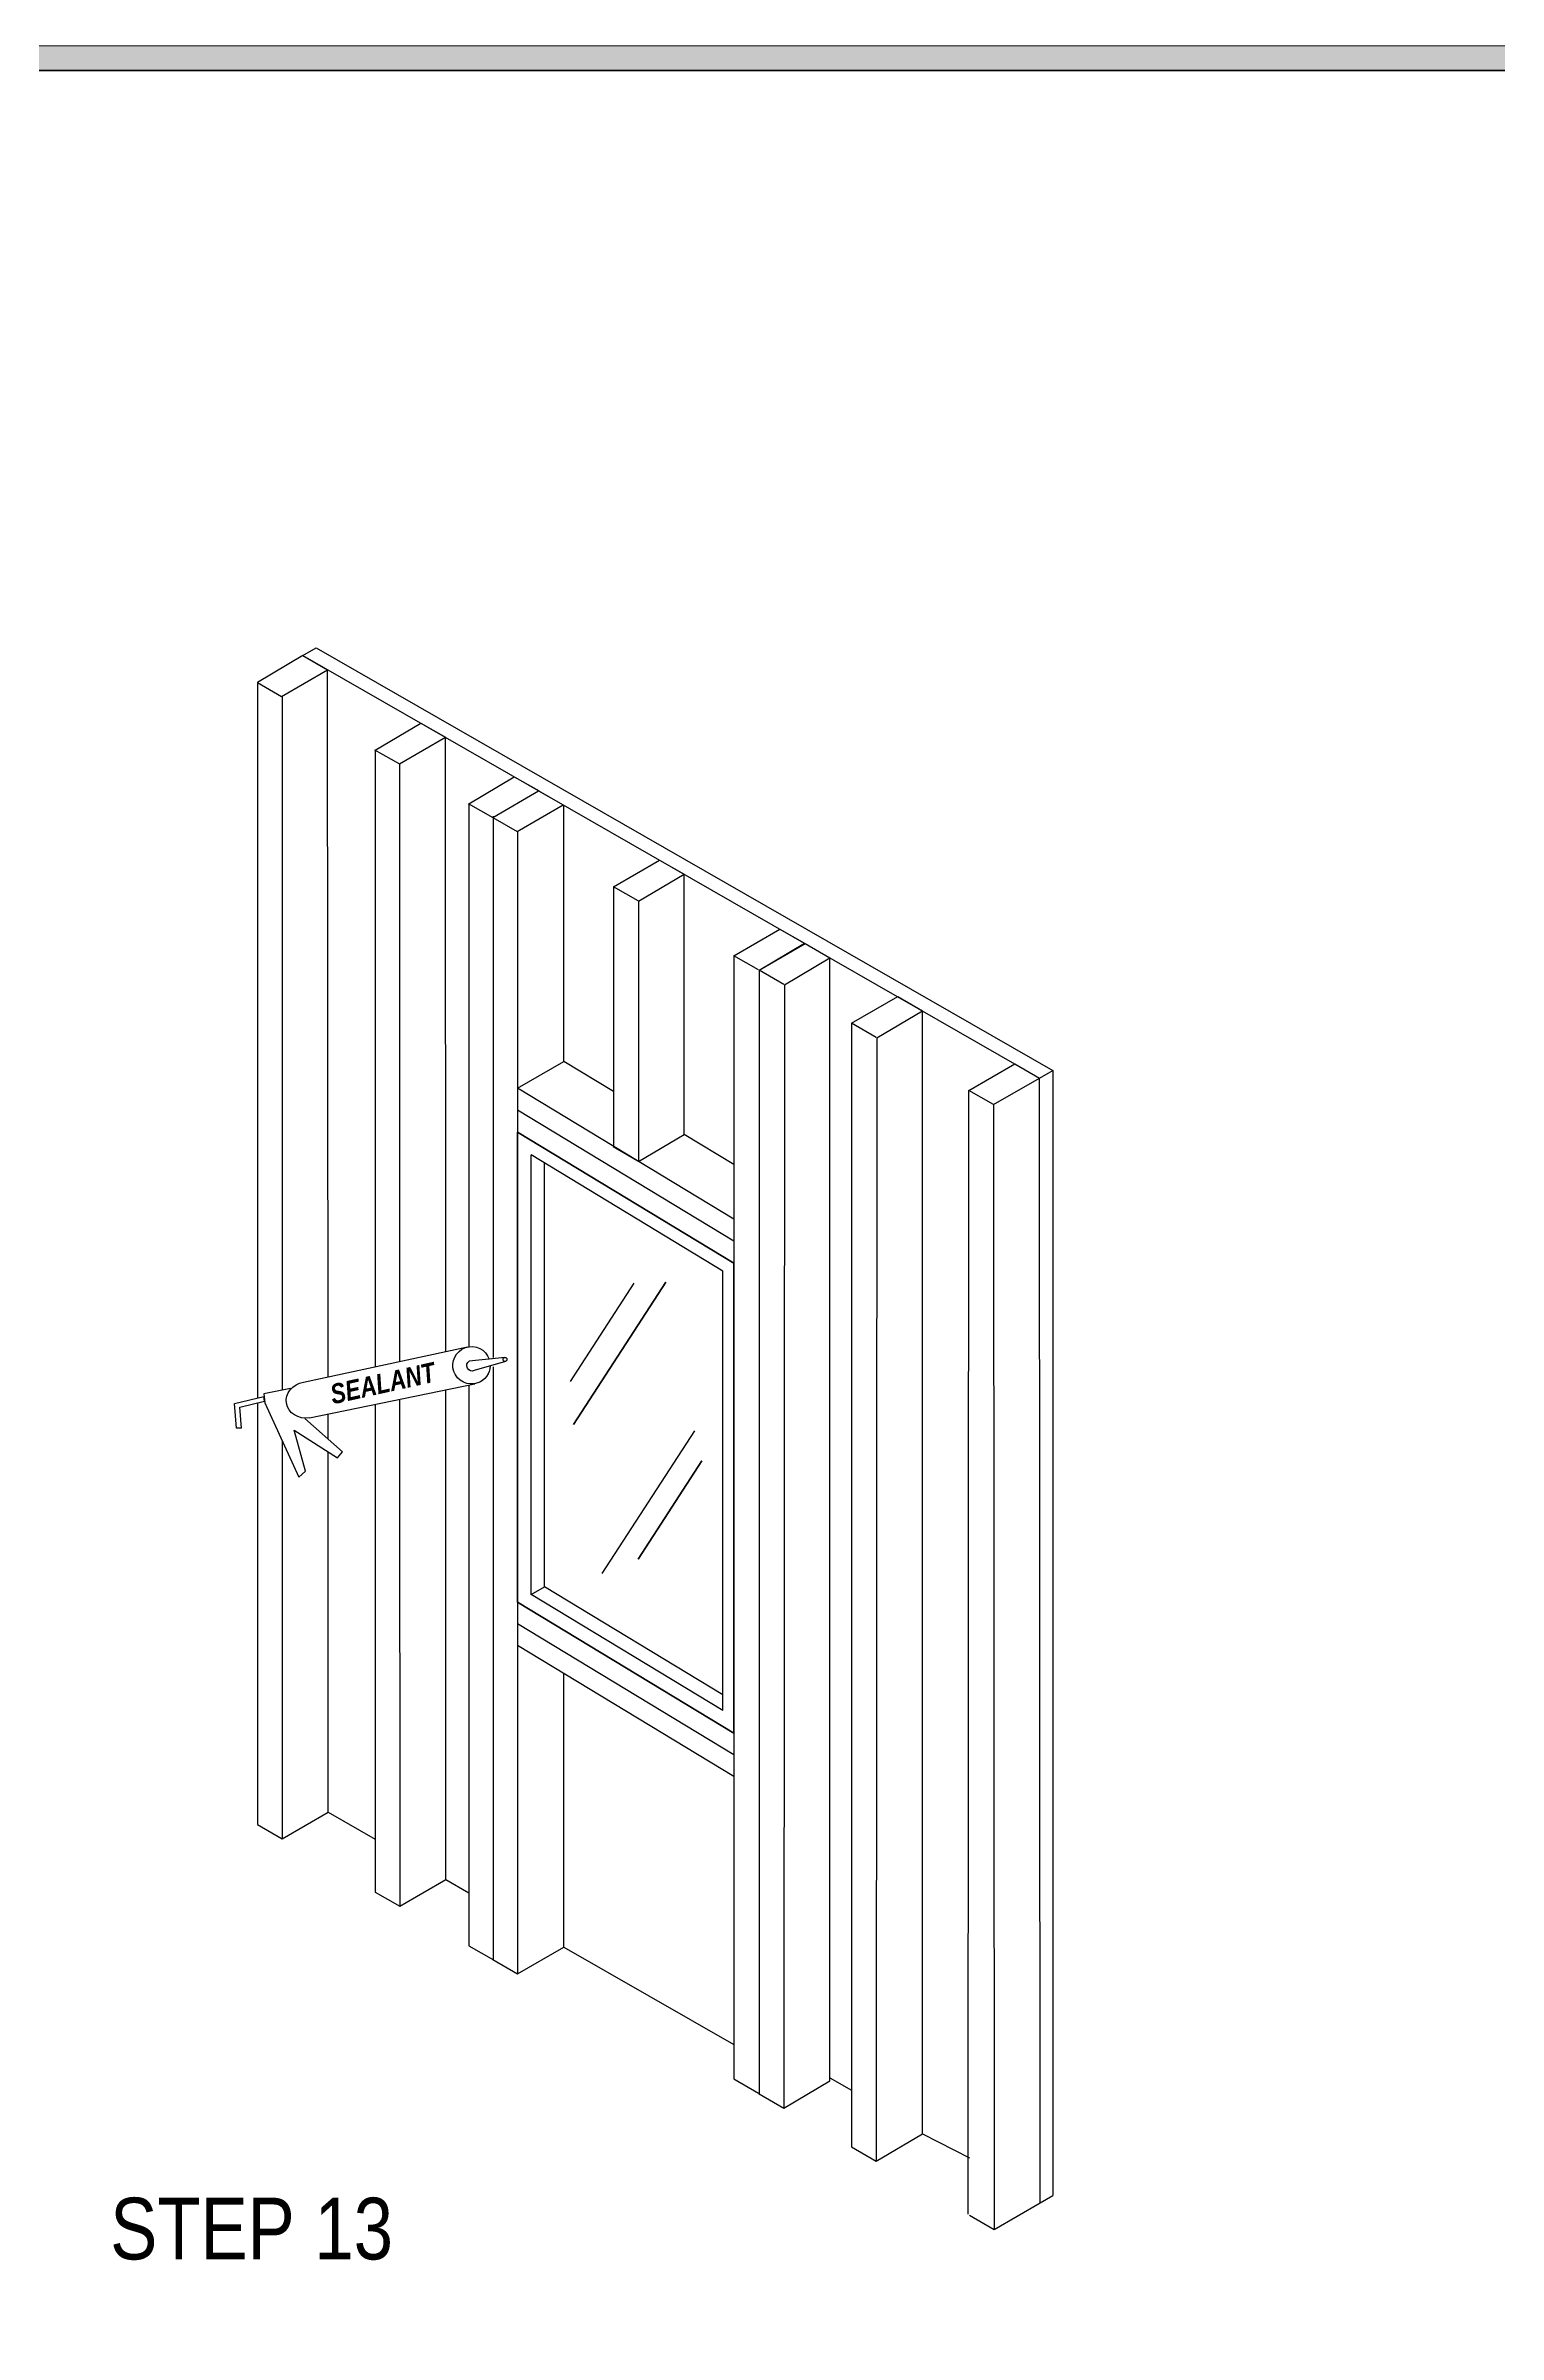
# Model space of a CAD drawing. Extents: x -1140 to 5605, y -816 to 2382.
# Drawn here: x 3532 to 4061, y 889 to 1724 of the extents above; entities that cross this region are included whole.
import ezdxf

# ---------------------------------------------------------------- set-up
doc = ezdxf.new("R2010")
doc.units = 0
doc.header["$MEASUREMENT"] = 0
doc.linetypes.add('AI-Linetype-98', pattern=[27.008151, 18.005434, -9.002717])
for name, color, linetype, lineweight in [('.ATI-TEXT', 7, 'Continuous', 0), ('G-ANNO-TTLB', 7, 'Continuous', 0), ('TYVEK', 7, 'Continuous', 0)]:
    doc.layers.add(name, color=color, linetype=linetype, lineweight=lineweight)

# ---------------------------------------------------------------- blocks, each defined once
blk = doc.blocks.new('Block_286')
at = {"layer": 'TYVEK', "color": 33, "lineweight": 25, "true_color": 0xcc9966}
for points in [[(3686.1, 1242.83)], [(3686.1, 1038.24)]]:
    blk.add_lwpolyline(points, dxfattribs=at)
blk = doc.blocks.new('Block_287')
at = {"layer": 'TYVEK', "color": 33, "lineweight": 25, "true_color": 0xcc9966}
for points in [[(3686.03, 1235.17)], [(3686.03, 1030.58)]]:
    blk.add_lwpolyline(points, dxfattribs=at)

msp = doc.modelspace()

# ---------------------------------------------------------------- hatches: boundary and pattern name
at = {"layer": 'G-ANNO-TTLB', "true_color": 0xff00ff, "transparency": 33554687}
h = msp.add_hatch(color=6, dxfattribs=at)
edge = h.paths.add_edge_path()
edge.add_spline(control_points=[(5285.56, -733.23), (5285.56, -733.23), (2356.04, -733.23), (2356.04, -733.23), (2356.04, -733.23), (2356.04, 1723.77), (2356.04, 1723.77), (2356.04, 1723.77), (5285.56, 1723.77), (5285.56, 1723.77), (5285.56, 1723.77), (5285.56, -733.23), (5285.56, -733.23)], knot_values=[0, 0, 0, 0, 1, 1, 1, 2, 2, 2, 3, 3, 3, 4, 4, 4, 4], degree=3, periodic=0)
edge = h.paths.add_edge_path()
edge.add_spline(control_points=[(2365.04, 1714.77), (2365.04, 1714.77), (2365.04, -724.23), (2365.04, -724.23), (2365.04, -724.23), (5276.56, -724.23), (5276.56, -724.23), (5276.56, -724.23), (5276.56, 1714.77), (5276.56, 1714.77), (5276.56, 1714.77), (2365.04, 1714.77), (2365.04, 1714.77)], knot_values=[0, 0, 0, 0, 1, 1, 1, 2, 2, 2, 3, 3, 3, 4, 4, 4, 4], degree=3, periodic=0)
edge.add_line((2365.04, 1714.77), (2365.04, 1714.77))

# ---------------------------------------------------------------- linework, layer by layer
at = {"layer": 'G-ANNO-TTLB', "color": 6, "lineweight": 30, "true_color": 0xff00ff}
for p, q in [((5276.56, 1714.77), (2365.04, 1714.77)), ((2365.04, 1714.77), (5276.56, 1714.77))]:
    msp.add_line(p, q, dxfattribs=at)
at = {"layer": 'G-ANNO-TTLB', "color": 18, "lineweight": 0, "true_color": 0x000000}
msp.add_lwpolyline([(2365.04, -724.23), (2365.04, 1714.77), (5276.56, 1714.77), (5276.56, -724.23)], close=True, dxfattribs=at)
at = {"layer": 'G-ANNO-TTLB'}
for points in [[(5285.56, -733.23), (5285.56, -733.23), (2356.04, -733.23), (2356.04, -733.23), (2356.04, -733.23), (2356.04, 1723.77), (2356.04, 1723.77), (2356.04, 1723.77), (5285.56, 1723.77), (5285.56, 1723.77), (5285.56, 1723.77), (5285.56, -733.23), (5285.56, -733.23)], [(2365.04, 1714.77), (2365.04, 1714.77), (2365.04, -724.23), (2365.04, -724.23), (2365.04, -724.23), (5276.56, -724.23), (5276.56, -724.23), (5276.56, -724.23), (5276.56, 1714.77), (5276.56, 1714.77), (5276.56, 1714.77), (2365.04, 1714.77), (2365.04, 1714.77)]]:
    msp.add_open_spline(points, degree=3, knots=[0, 0, 0, 0, 1, 1, 1, 2, 2, 2, 3, 3, 3, 4, 4, 4, 4], dxfattribs=at)
at = {"layer": 'TYVEK', "color": 2, "lineweight": 25, "true_color": 0xffff00}
for p, q in [((3625.54, 1501.28), (3630.35, 1504.06)), ((3625.53, 1501.27), (3894.23, 1347.16)), ((3894.23, 1347.16), (3899.04, 1349.95)), ((3634.73, 1079.36), (3651.89, 1069.52)), ((3677.69, 1054.72), (3686.03, 1049.94)), ((3720.65, 1030.09), (3782.7, 994.5)), ((3817.71, 982.43), (3825.65, 977.87)), ((3851.46, 961.96), (3868.61, 953.23)), ((3894.42, 936.77), (3899.04, 939.44))]:
    msp.add_line(p, q, dxfattribs=at)
at = {"layer": 'TYVEK', "color": 18, "lineweight": 25, "true_color": 0x000000}
for p, q in [((3630.34, 1504.05), (3899.04, 1349.95)), ((3899.04, 1349.95), (3899.04, 939.44))]:
    msp.add_line(p, q, dxfattribs=at)
at = {"layer": 'TYVEK', "color": 33, "lineweight": 25, "true_color": 0xcc9966}
for p, q in [((3625.54, 1501.28), (3608.93, 1491.44)), ((3617.74, 1486.4), (3634.55, 1496.12)), ((3625.54, 1501.28), (3634.55, 1496.12)), ((3634.72, 1238.12), (3634.55, 1496.12)), ((3608.93, 1491.44), (3608.93, 1230.44)), ((3608.93, 1491.44), (3608.93, 1230.44)), ((3608.93, 1491.44), (3617.74, 1486.38)), ((3617.93, 1486.28), (3617.93, 1233.3)), ((3651.89, 1466.8), (3668.5, 1476.63)), ((3660.7, 1461.75), (3677.5, 1471.47)), ((3668.5, 1476.63), (3677.5, 1471.47)), ((3677.66, 1247.33), (3677.5, 1471.47)), ((3651.7, 1466.93), (3660.7, 1461.75)), ((3651.89, 1466.8), (3651.89, 1241.8)), ((3660.7, 1461.75), (3660.8, 1243.72)), ((3686.03, 1447.22), (3702.64, 1457.04)), ((3702.64, 1457.04), (3711.65, 1451.88)), ((3685.84, 1447.35), (3694.84, 1442.16)), ((3686.03, 1447.22), (3686.08, 1249.12)), ((3694.84, 1442.16), (3711.46, 1451.99)), ((3703.66, 1437.11), (3720.46, 1446.83)), ((3711.46, 1451.99), (3720.46, 1446.83)), ((3720.65, 1378.85), (3720.65, 1446.72)), ((3694.84, 1442.16), (3703.66, 1437.11)), ((3694.92, 1442.7), (3694.92, 1245.2)), ((3703.85, 1437), (3703.85, 1020.37)), ((3720.65, 1353.2), (3720.65, 1427.36)), ((3747.98, 1411.69), (3764.57, 1421.53)), ((3764.57, 1326.58), (3764.57, 1421.53)), ((3738.77, 1416.97), (3738.77, 1322.01)), ((3747.98, 1411.69), (3747.93, 1316.75)), ((3791.91, 1386.49), (3808.5, 1396.33)), ((3782.7, 1391.77), (3782.7, 982.07)), ((3791.98, 1386.45), (3791.98, 976.18)), ((3801.12, 1381.21), (3817.71, 1391.05)), ((3817.71, 981.32), (3817.71, 1391.05)), ((3801.12, 1381.21), (3800.91, 971.3)), ((3834.86, 1361.85), (3851.46, 1371.7)), ((3851.46, 961.96), (3851.46, 1371.7)), ((3825.65, 1367.14), (3825.65, 957.17)), ((3834.86, 1361.97), (3834.66, 951.95)), ((3703.85, 1343.47), (3720.65, 1353.2)), ((3738.77, 1342.21), (3720.65, 1353.2)), ((3877.43, 1337.44), (3894.23, 1347.16)), ((3894.42, 936.77), (3894.23, 1347.16)), ((3782.7, 1295.69), (3703.85, 1343.47)), ((3868.3, 1342.65), (3868.09, 932.64)), ((3877.43, 1337.44), (3877.61, 927.04)), ((3782.7, 1287.65), (3703.85, 1335.43)), ((3782.7, 1279.6), (3703.85, 1327.39)), ((3747.72, 1316.87), (3738.72, 1322.04)), ((3747.93, 1316.75), (3764.53, 1326.6)), ((3782.7, 1315.59), (3764.53, 1326.6)), ((3694.92, 1241.8), (3694.92, 1025.53)), ((3608.93, 1228.67), (3608.93, 1074.8)), ((3608.93, 1228.67), (3608.93, 1074.8)), ((3651.89, 1228.11), (3651.89, 1050.16)), ((3660.81, 1229.96), (3660.89, 1045)), ((3677.69, 1197.93), (3677.67, 1233.44)), ((3686.03, 1235.17), (3686.03, 1030.58)), ((3634.73, 1215.36), (3634.73, 1224.57)), ((3617.93, 1214.86), (3617.93, 1069.64)), ((3634.73, 1079.36), (3634.73, 1210.8)), ((3677.69, 1054.72), (3677.69, 1197.93)), ((3782.7, 1108.16), (3703.85, 1155.95)), ((3782.7, 1100.24), (3703.85, 1148.03)), ((3782.7, 1092.32), (3703.85, 1140.1)), ((3720.65, 1030.09), (3720.65, 1129.92)), ((3617.93, 1069.64), (3634.73, 1079.36)), ((3608.93, 1074.8), (3617.93, 1069.64)), ((3660.89, 1045), (3677.69, 1054.72)), ((3651.89, 1050.16), (3660.89, 1045)), ((3686.03, 1030.58), (3695.03, 1025.42)), ((3703.85, 1020.37), (3720.65, 1030.09)), ((3694.84, 1025.53), (3703.85, 1020.37)), ((3782.7, 982.07), (3791.7, 976.85)), ((3800.91, 971.3), (3817.71, 981.32)), ((3791.91, 976.52), (3800.91, 971.3)), ((3834.66, 951.95), (3851.46, 961.96)), ((3825.65, 957.17), (3834.66, 951.95)), ((3877.61, 927.04), (3894.42, 936.77)), ((3868.61, 932.26), (3877.61, 927.04))]:
    msp.add_line(p, q, dxfattribs=at)
at = {"layer": 'TYVEK', "color": 3, "lineweight": 25, "true_color": 0x00ff00}
for p, q in [((3708.76, 1158.76), (3708.76, 1319.1)), ((3778.74, 1276.68), (3708.76, 1319.1)), ((3713.67, 1161.57), (3713.67, 1316.12)), ((3778.74, 1116.35), (3778.74, 1276.68)), ((3708.76, 1158.76), (3713.67, 1161.57)), ((3778.74, 1122.13), (3713.67, 1161.57)), ((3778.74, 1116.35), (3708.76, 1158.76))]:
    msp.add_line(p, q, dxfattribs=at)
at = {"layer": 'TYVEK', "color": 251, "lineweight": 25, "true_color": 0x5b5b5b}
for p, q in [((3746.17, 1272.29), (3722.96, 1236.45)), ((3746.17, 1272.29), (3722.96, 1236.45)), ((3757.92, 1272.69), (3724.17, 1220.73)), ((3724.17, 1220.73), (3757.92, 1272.69)), ((3768.3, 1218.39), (3734.55, 1166.43)), ((3768.3, 1218.39), (3734.55, 1166.43)), ((3770.98, 1207.47), (3747.77, 1171.63)), ((3747.77, 1171.63), (3770.98, 1207.47))]:
    msp.add_line(p, q, dxfattribs=at)
at = {"layer": 'TYVEK', "color": 1, "lineweight": 25, "true_color": 0xff0000}
for p, q in [((3625.8, 1236.21), (3685.61, 1249.04)), ((3699.14, 1245.2), (3686.19, 1243.81)), ((3699.14, 1245.2), (3686.19, 1243.81)), ((3699.41, 1243.79), (3687.95, 1240.39)), ((3699.41, 1243.79), (3687.95, 1240.39)), ((3600.61, 1228.42), (3611.3, 1231.02)), ((3601.27, 1219.37), (3600.61, 1228.42)), ((3602.57, 1227.11), (3611.53, 1229.31)), ((3621.01, 1233.92), (3611.27, 1231.96)), ((3611.27, 1231.96), (3611.59, 1228.71)), ((3611.53, 1229.31), (3611.3, 1231.02)), ((3611.59, 1228.71), (3624.03, 1201.54)), ((3627.93, 1223.16), (3688.18, 1235.62)), ((3603.14, 1219.43), (3601.27, 1219.37)), ((3603.14, 1219.43), (3602.57, 1227.11)), ((3639.95, 1210.72), (3626.22, 1222.92)), ((3626.45, 1203.69), (3622.4, 1218.72)), ((3622.4, 1218.72), (3638.13, 1208.62)), ((3638.13, 1208.62), (3639.95, 1210.72)), ((3624.03, 1201.54), (3626.45, 1203.69))]:
    msp.add_line(p, q, dxfattribs=at)
at = {"layer": 'TYVEK', "color": 33, "lineweight": 25, "true_color": 0xcc9966}
for points in [[(3747.77, 1411.81), (3738.77, 1416.97), (3755.57, 1426.69), (3764.57, 1421.53)], [(3791.7, 1386.61), (3782.7, 1391.77), (3799.5, 1401.5), (3808.5, 1396.33)], [(3800.91, 1381.33), (3791.91, 1386.49), (3808.71, 1396.21), (3817.71, 1391.05)], [(3834.66, 1361.97), (3825.65, 1367.14), (3842.46, 1376.86), (3851.46, 1371.7)], [(3877.43, 1337.44), (3868.43, 1342.6), (3885.23, 1352.33), (3894.23, 1347.16)]]:
    msp.add_lwpolyline(points, dxfattribs=at)
at = {"layer": 'TYVEK', "color": 18, "lineweight": 80, "true_color": 0x000000}
msp.add_lwpolyline([(3782.7, 1279.6), (3703.85, 1327.39), (3703.85, 1155.95), (3782.7, 1108.16), (3782.7, 1279.6)], dxfattribs=at)
at = {"layer": 'TYVEK', "color": 18, "linetype": 'AI-Linetype-98', "lineweight": 60, "true_color": 0x000000}
msp.add_lwpolyline([(3666.56, 1164.27)], dxfattribs=at)
at = {"layer": 'TYVEK', "color": 1, "lineweight": 25, "true_color": 0xff0000}
msp.add_circle((3699.24, 1244.49), 0.721, dxfattribs=at)
msp.add_circle((3699.24, 1244.49), 0.721, dxfattribs=at)
for points, knots in [([(3693.87, 1242.15), (3693.79, 1239.32), (3691.96, 1236.83), (3689.28, 1235.9), (3685.72, 1234.66), (3681.82, 1236.55), (3680.59, 1240.12), (3679.35, 1243.68), (3681.24, 1247.58), (3684.8, 1248.81), (3688.37, 1250.05), (3692.26, 1248.16), (3693.5, 1244.6)], [0, 0, 0, 0, 1, 1, 1, 2, 2, 2, 3, 3, 3, 4, 4, 4, 4]), ([(3693.87, 1242.15), (3693.79, 1239.32), (3691.96, 1236.83), (3689.28, 1235.9), (3685.72, 1234.66), (3681.82, 1236.55), (3680.59, 1240.12), (3679.35, 1243.68), (3681.24, 1247.58), (3684.8, 1248.81), (3688.37, 1250.05), (3692.26, 1248.16), (3693.5, 1244.6)], [0, 0, 0, 0, 1, 1, 1, 2, 2, 2, 3, 3, 3, 4, 4, 4, 4]), ([(3627.93, 1223.16), (3623.88, 1222.5), (3620.12, 1224.89), (3619.53, 1228.49), (3618.94, 1232.09), (3621.75, 1235.55), (3625.8, 1236.21)], [0, 0, 0, 0, 1, 1, 1, 2, 2, 2, 2]), ([(3687.95, 1240.39), (3687.1, 1239.95), (3686.01, 1240.37), (3685.53, 1241.31), (3685.04, 1242.25), (3685.34, 1243.37), (3686.19, 1243.81)], [0, 0, 0, 0, 1, 1, 1, 2, 2, 2, 2]), ([(3687.95, 1240.39), (3687.1, 1239.95), (3686.01, 1240.37), (3685.53, 1241.31), (3685.04, 1242.25), (3685.34, 1243.37), (3686.19, 1243.81)], [0, 0, 0, 0, 1, 1, 1, 2, 2, 2, 2])]:
    msp.add_open_spline(points, degree=3, knots=knots, dxfattribs=at)
at = {"layer": 'TYVEK'}
msp.add_open_spline([(3699.72, 1243.95), (3699.63, 1243.87), (3699.52, 1243.81), (3699.41, 1243.78), (3699.41, 1243.78), (3699.37, 1243.77), (3699.37, 1243.77), (3699.37, 1243.77), (3693.87, 1242.14), (3693.87, 1242.14), (3693.79, 1239.31), (3691.96, 1236.83), (3689.28, 1235.9), (3685.72, 1234.66), (3681.82, 1236.55), (3680.59, 1240.11), (3679.35, 1243.68), (3681.24, 1247.57), (3684.8, 1248.81), (3688.37, 1250.05), (3692.26, 1248.16), (3693.5, 1244.59), (3693.5, 1244.59), (3699.1, 1245.2), (3699.1, 1245.2), (3699.12, 1245.19), (3699.13, 1245.2), (3699.14, 1245.2), (3699.37, 1245.23), (3699.62, 1245.15), (3699.78, 1244.96), (3700.04, 1244.67), (3700.02, 1244.21), (3699.72, 1243.95)], degree=3, knots=[0, 0, 0, 0, 1, 1, 1, 2, 2, 2, 3, 3, 3, 4, 4, 4, 5, 5, 5, 6, 6, 6, 7, 7, 7, 8, 8, 8, 9, 9, 9, 10, 10, 10, 11, 11, 11, 11], dxfattribs=at)

# ---------------------------------------------------------------- block references
for name in ['Block_286', 'Block_287']:
    msp.add_blockref(name, (0, 0), dxfattribs=at)

# ---------------------------------------------------------------- texts
at = {"layer": '.ATI-TEXT', "insert": (3555.25, 915.82), "char_height": 0.2, "attachment_point": 7}
msp.add_mtext('\\C18;\\c0;\\FArial Narrow|b0|i0|c1;\\H22.499999;\\W1.000000;STEP 13', dxfattribs=at)
at = {"layer": 'TYVEK', "insert": (3636.47, 1227.99), "char_height": 0.2, "attachment_point": 7, "rotation": 12.49301}
msp.add_mtext('\\C252;\\c8684676;\\FArial Narrow Bold Italic|b1|i1|c1;\\H7.217697;\\W0.994518;SEALANT', dxfattribs=at)

doc.saveas('drawing.dxf')
